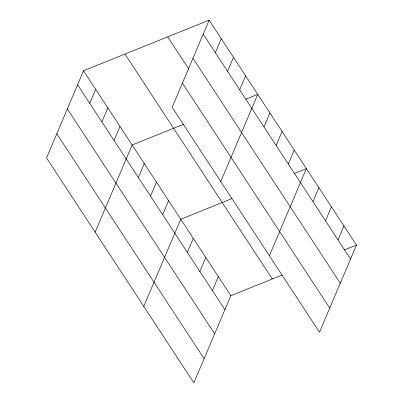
<?xml version="1.0" encoding="UTF-8"?>
<svg xmlns="http://www.w3.org/2000/svg" width="403" height="403" viewBox="0 0 403 403"><rect width="100%" height="100%" fill="white"/><g stroke="black" fill="none" stroke-linecap="round" stroke-linejoin="round"><path stroke-width="0.6" d="M209.142 20.15L172.157 107.294L319.478 332.218L356.469 245.074L209.142 20.15L83.522 70.782L46.531 157.926L193.858 382.85L230.843 295.706L282.11 275.042M89.743 103.324L95.677 89.34M101.894 121.877L107.833 107.898M114.049 140.435L119.983 126.451M95.148 232.153L132.139 145.009L183.405 124.346M138.36 177.547L144.294 163.568M150.51 196.105L156.45 182.121M215.363 52.687L221.297 38.708M162.666 214.658L168.6 200.679M227.519 71.245L233.453 57.261M143.765 306.376L180.756 219.232L232.022 198.568M239.669 89.798L245.608 75.819M187.345 252.333L193.279 238.354M220.773 181.516L257.759 94.373L245.669 99.249M199.868 271.451L205.802 257.472M263.98 126.915L269.914 112.931M212.386 290.573L218.325 276.589M276.136 145.468L282.07 131.489M288.286 164.026L294.225 150.042M269.39 255.744L306.376 168.6L294.286 173.471M312.965 201.702L318.899 187.717M325.488 220.819L331.422 206.835M338.011 239.936L343.945 225.957M344.374 249.946L356.469 245.074M203.208 34.134L350.534 259.053M192.961 58.274L340.283 283.198M167.688 36.859L188.957 69.331M182.403 83.149L329.725 308.073M124.975 54.073L272.302 278.997M83.522 70.782L230.843 295.706M77.588 84.766L224.909 309.69M67.341 108.911L214.663 333.835M56.783 133.781L204.104 358.705"/></g></svg>
